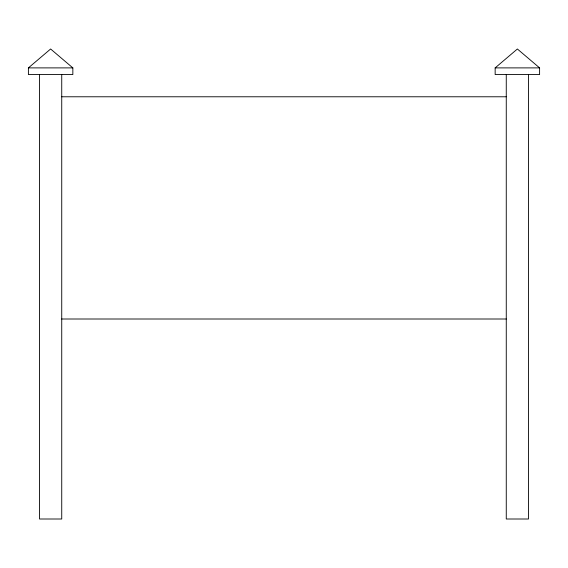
<?xml version="1.0" encoding="UTF-8"?>
<svg xmlns="http://www.w3.org/2000/svg" width="568" height="568" viewBox="0 0 568 568"><rect width="100%" height="100%" fill="white"/><g stroke="black" fill="none" stroke-linecap="round" stroke-linejoin="round"><path stroke-width="0.85" d="M28.4 67.89L50.623 48.997L72.846 67.89L72.846 74.557L28.4 74.557L28.4 67.89L72.846 67.89M495.154 67.89L517.377 48.997L539.6 67.89L539.6 74.557L495.154 74.557L495.154 67.89L539.6 67.89M61.734 96.78L506.265 96.78M61.734 319.003L506.265 319.003M528.489 74.557L528.489 519.003L506.265 519.003L506.265 74.557M61.734 74.557L61.734 519.003L39.511 519.003L39.511 74.557"/></g></svg>
